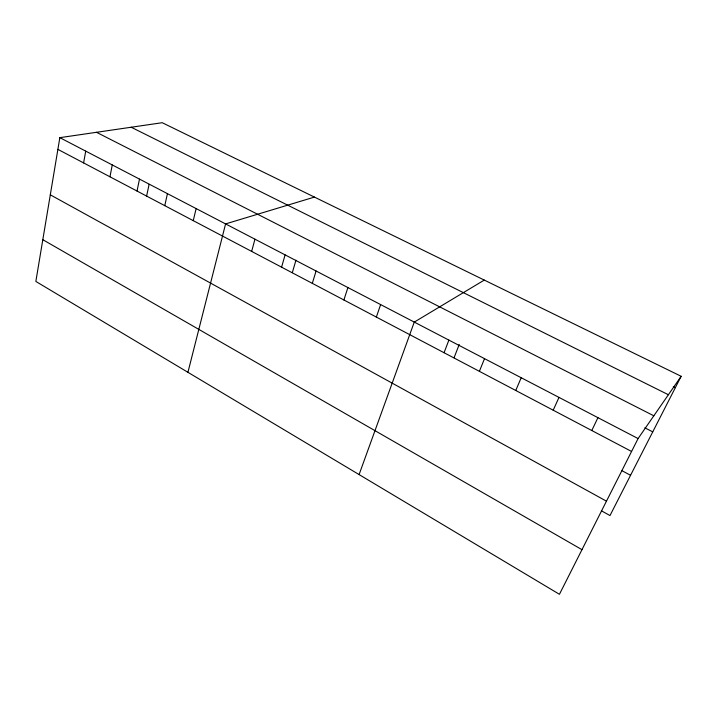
<?xml version="1.0" encoding="UTF-8"?>
<svg xmlns="http://www.w3.org/2000/svg" width="717" height="717" viewBox="0 0 717 717"><rect width="100%" height="100%" fill="white"/><g stroke="black" fill="none" stroke-linecap="round" stroke-linejoin="round"><path stroke-width="1.08" d="M59.843 137.655L35.85 281.44L559.439 594.294L638.085 438.562L681.15 376.291L162.221 122.706L59.843 137.655L638.085 438.562M83.602 162.911L85.726 151.126M109.97 176.794L112.264 164.937M137.019 191.036L139.501 179.107M146.609 196.091L149.1 184.377M164.776 205.654L167.437 193.644M193.258 220.648L196.126 208.575M187.935 372.311L225.586 223.91L314.44 197.085M251.658 251.407L254.956 239.191M281.584 267.163L285.106 254.876M292.303 272.693L295.96 260.181M312.316 283.349L316.08 270.999M343.9 299.975L347.906 287.562M376.362 317.066L380.628 304.582M359.092 474.582L414.274 322.094L484.28 280.087M444.065 352.719L448.887 340.109M454.067 357.747L459.221 344.492M479.386 371.325L484.522 358.652M515.747 390.478L521.205 377.742M553.201 410.196L558.991 397.406M591.794 430.514L597.933 417.67M681.15 376.291L609.979 515.559L601.366 510.773M673.335 386.723L675.324 387.7M131.193 127.232L668.387 394.735M96.508 132.304L653.832 415.797M644.843 427.807L652.748 431.876M57.889 149.369L631.569 451.468M621.675 470.54L630.557 475.299M50.307 194.827L606.465 501.174M42.814 239.693L581.98 549.67"/></g></svg>
